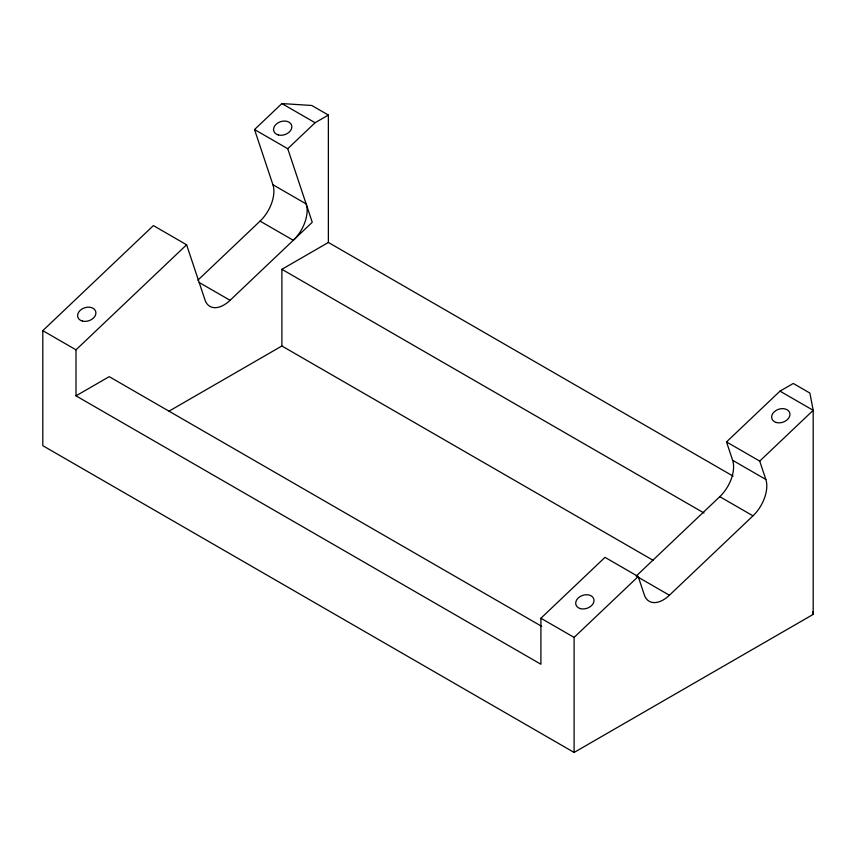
<?xml version="1.0" encoding="UTF-8"?>
<svg xmlns="http://www.w3.org/2000/svg" width="856" height="856" viewBox="0 0 856 856"><rect width="100%" height="100%" fill="white"/><g stroke="black" fill="none" stroke-linecap="round" stroke-linejoin="round"><path stroke-width="1.28" d="M726.509 441.931L759.721 461.106L765.831 479.467A28.173 16.264 -60 0 1 752.991 515.847L669.403 595.241L636.201 576.067L719.789 496.673A28.173 16.264 -60 0 0 732.629 460.293L726.509 441.931L779.987 391.139L793.277 383.467L809.872 393.054L813.2 410.313L813.2 614.394L574.108 752.435L42.8 445.687L42.8 330.662L153.406 225.599L186.608 244.773L205.001 299.964A28.173 16.264 -60 0 0 230.082 300.317L312.247 222.271L287.744 148.709L254.532 129.545L281.892 103.565L311.777 105.481L328.372 115.068L328.383 242.462L733.143 476.15M669.403 595.241A28.173 16.264 -60 0 1 644.322 594.888L638.202 576.527L604.999 557.352L540.906 618.235L540.906 664.245L76.002 395.846L76.002 349.837L186.608 244.773M287.744 148.709L315.094 122.729L328.372 115.068M197.832 280.233L260.074 221.116A28.173 16.264 -60 0 0 272.925 184.736L254.532 129.545M574.108 752.435L574.108 637.41L638.202 576.527M759.721 461.106L813.2 410.313L779.987 391.139M653.117 560.316L281.892 345.995L281.892 269.308L328.383 242.462M76.002 395.846L109.215 376.661L541.73 626.378M169.081 411.126L281.892 345.995M281.892 103.565L315.094 122.729M272.925 184.736L306.17 203.931A28.173 16.264 -60 0 1 293.319 240.301L260.074 221.116M732.629 460.293L765.831 479.467M719.789 496.673L752.991 515.847M281.892 269.308L703.996 513.001M199.159 282.469L230.082 300.317M42.8 330.662L76.002 349.837M540.906 618.235L574.108 637.41M812.729 611.933L813.2 614.394M278.307 134.948A9.395 6.827 -18.4 0 0 291.853 126.624A9.395 6.827 -18.4 0 0 277.911 122.9A9.395 6.827 -18.4 0 0 278.307 134.948M776.403 422.522A9.395 6.827 -18.4 0 0 789.96 414.197A9.395 6.827 -18.4 0 0 776.018 410.473A9.395 6.827 -18.4 0 0 776.403 422.522M580.464 608.637A9.395 6.827 -18.4 0 0 594.021 600.313A9.395 6.827 -18.4 0 0 580.068 596.589A9.395 6.827 -18.4 0 0 580.464 608.637M82.369 321.064A9.395 6.827 -18.4 0 0 95.915 312.74A9.395 6.827 -18.4 0 0 81.973 309.016A9.395 6.827 -18.4 0 0 82.369 321.064"/></g></svg>
